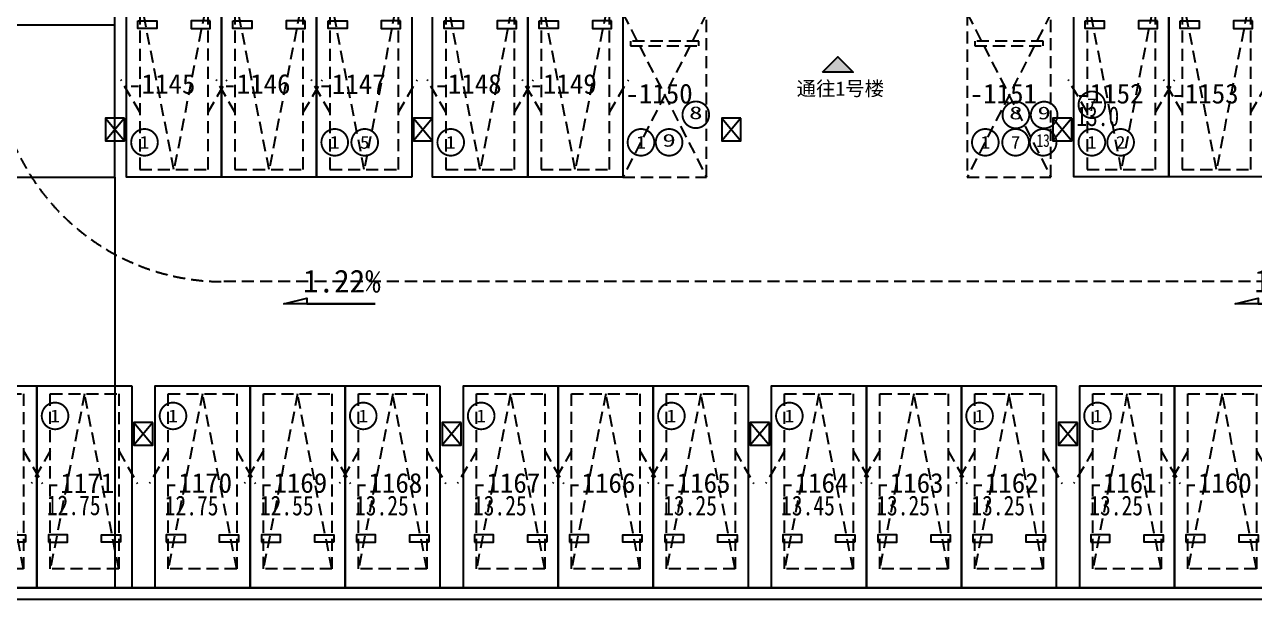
# Model space of a CAD drawing. Header units: millimetres. Extents: x 693907 to 1906102, y -24098 to 332602.
# Drawn here: x 872791 to 905115, y 238600 to 253705 of the extents above; entities that cross this region are included whole.
import ezdxf
from ezdxf.enums import TextEntityAlignment as Align

# ---------------------------------------------------------------- set-up
doc = ezdxf.new("R2010")
doc.units = ezdxf.units.MM
doc.header["$LTSCALE"] = 100
doc.linetypes.add('A6-DK-B1F$0$$0$HIDDEN2', pattern=[4.7625, 3.175, -1.5875])
doc.linetypes.add('A6-DK-B1F$0$HIDDEN2', pattern=[4.7625, 3.175, -1.5875])
doc.layers.get('Defpoints').update_dxf_attribs({"color": 189})
for name, color, linetype in [('-ACO-TTLB', 153, 'Continuous'), ('A-HATCH', 251, 'Continuous'), ('A-ROOM-IDEN', 31, 'Continuous'), ('A-WIND-IDEN', 244, 'Continuous'), ('A6-DK-B1F$0$$0$A-PRKG', 175, 'A6-DK-B1F$0$$0$HIDDEN2'), ('A6-DK-B1F$0$A-CONC', 30, 'Continuous'), ('A6-DK-B1F$0$A-PRKG', 175, 'A6-DK-B1F$0$HIDDEN2'), ('A6-DK-B1F$0$A-PRKG-SIGN', 252, 'Continuous'), ('A6-DK-B1F$0$A-TRACK', 77, 'A6-DK-B1F$0$HIDDEN2'), ('A6-DK-BG-B1F$0$A-DRAIN', 152, 'Continuous'), ('A6-DK-BG-B1F$0$A-STAIR', 142, 'Continuous'), ('A6-W-B1$0$S-WALL-S', 4, 'Continuous'), ('a_parking_number', 120, 'Continuous'), ('a_parking_price', 211, 'Continuous'), ('xref(dwg引用图层)', 7, 'Continuous')]:
    doc.layers.add(name, color=color, linetype=linetype)
doc.layers.add('A6-W-B1$0$S-EDIT', color=241, linetype='Continuous', plot=False)
doc.layers.add('LVTRY', color=6, linetype='Continuous', lineweight=18)
doc.layers.add('PUB_TEXT', color=7, linetype='Continuous', lineweight=15)
doc.styles.add('-黑体', font='simhei.ttf')
doc.styles.add('A6-DK-BG-B1F$0$华文细黑', font='STXIHEI.TTF')
doc.styles.add('华文细黑', font='STXIHEI.TTF')
doc.styles.add('黑体', font='simhei.ttf', dxfattribs={"width": 0.8})

# ---------------------------------------------------------------- blocks, each defined once
blk = doc.blocks.new('A6-W-B1$0$Z-2')
at = {"layer": 'A6-W-B1$0$S-EDIT'}
for p, q in [((72869, 44139), (73369, 43539)), ((73369, 44139), (72869, 43539))]:
    blk.add_line(p, q, dxfattribs=at)
at = {"layer": 'A6-W-B1$0$S-WALL-S', "color": 0, "linetype": 'ByBlock', "lineweight": -2}
blk.add_lwpolyline([(73369, 44139), (72869, 44139), (72869, 43539), (73369, 43539), (73369, 44139)], dxfattribs=at)
blk = doc.blocks.new('A6-W-B1', base_point=(85957, 40190))
at = {"layer": 'A6-W-B1$0$S-WALL-S', "elevation": 0}
blk.add_lwpolyline([(204057, 279090), (260207, 279090), (260207, 293890), (260507, 293890), (260507, 278790), (204057, 278790)], close=True, dxfattribs=at)
at = {"layer": 'A6-W-B1$0$S-WALL-S'}
for p in [(145788, 247300), (153887, 247300, 0), (161987, 247300, 0), (170688, 247300, 0), (146537, 239300), (154637, 239300), (162737, 239300), (170838, 239300)]:
    blk.add_blockref('A6-W-B1$0$Z-2', p, dxfattribs=at)
blk = doc.blocks.new('A6-DK-BG-B1F$0$A-DRAIN-INDEX')
blk.add_lwpolyline([(300, 0), (0, 0), (-300, 0), (-500, 0), (-300, 50), (-300, 0)], close=True)
at = {"style": 'A6-DK-BG-B1F$0$华文细黑'}
blk.add_attdef('坡度', text='', height=250, dxfattribs=at).set_placement((0, 100), align=Align.CENTER)
blk = doc.blocks.new('A6-DK-BG-B1F')
at = {"layer": 'A6-DK-BG-B1F$0$A-STAIR'}
for p, q in [((132950, 249700, 0), (132950, 255150, 0)), ((126800, 253700, 0), (132950, 253700, 0)), ((126800, 249700, 0), (132950, 249700, 0))]:
    blk.add_line(p, q, dxfattribs=at)
at = {"layer": 'A6-DK-BG-B1F$0$A-DRAIN'}
ref = blk.add_blockref('A6-DK-BG-B1F$0$A-DRAIN-INDEX', (138890, 246365), dxfattribs=dict(at, xscale=3, yscale=3, zscale=3))
ref.add_attrib('坡度', '1.22%', dxfattribs={"layer": '0', "height": 600, "style": 'A6-DK-BG-B1F$0$华文细黑'}).set_placement((138913, 246665), align=Align.CENTER)
ref = blk.add_blockref('A6-DK-BG-B1F$0$A-DRAIN-INDEX', (163895, 246365), dxfattribs=dict(at, xscale=3, yscale=3, zscale=3))
ref.add_attrib('坡度', '1.22%', dxfattribs={"layer": '0', "height": 600, "style": 'A6-DK-BG-B1F$0$华文细黑'}).set_placement((163919, 246665), align=Align.CENTER)
blk = doc.blocks.new('A6-DK-B1F$0$gsethsergtyf')
at = {"layer": 'A6-DK-B1F$0$A-TRACK'}
blk.add_line((170893, 246950), (135800, 246950), dxfattribs=at)
blk.add_arc((135800, 252950), 6000, 180, 270, dxfattribs=at)
blk = doc.blocks.new('A6-DK-B1F$0$标准车位')
blk.add_lwpolyline([(350, 4600), (1250, 0), (2150, 4600)])
blk.add_lwpolyline([(350, 4600), (2150, 4600), (2150, 0), (350, 0)], close=True)
at = {"layer": 'A6-DK-B1F$0$A-PRKG-SIGN'}
for points in [[(0, -200), (2500, -200), (2500, 5100), (0, 5100)], [(300, 3900), (800, 3900), (800, 3700), (300, 3700)], [(2200, 3900), (1700, 3900), (1700, 3700), (2200, 3700)]]:
    blk.add_lwpolyline(points, close=True, dxfattribs=at)
at = {"layer": 'Defpoints', "color": 8, "linetype": 'A6-DK-B1F$0$HIDDEN2', "extrusion": (-5.18032e-09, 4.96178e-22, 1), "elevation": 0}
for points in [[(350, 1500), (-145, 2357)], [(2150, 1500), (2645, 2357)]]:
    blk.add_lwpolyline(points, dxfattribs=at)
blk = doc.blocks.new('A6-DK-B1F$0$$0$A$C46FA2BC5')
at = {"layer": 'A6-DK-B1F$0$$0$A-PRKG', "color": 6, "linetype": 'ByBlock'}
blk.add_lwpolyline([(-2200, 0), (0, 0), (0, -4300), (-2200, -4300)], close=True, dxfattribs=at)
at = {"layer": 'A6-DK-B1F$0$$0$A-PRKG', "color": 6}
for points in [[(0, -4300), (-2200, 0)], [(-2200, -4300), (0, 0)]]:
    blk.add_lwpolyline(points, dxfattribs=at)
blk.add_lwpolyline([(-2000, -3450), (-200, -3450), (-200, -3570), (-2000, -3570)], close=True, dxfattribs=at)

msp = doc.modelspace()

# ---------------------------------------------------------------- hatches: boundary and pattern name
at = {"layer": 'A-HATCH'}
h = msp.add_hatch(color=256, dxfattribs=at)
h.dxf.hatch_style = 1
h.paths.add_polyline_path([(893766.9, 252453.7), (894166.9, 252853.7), (894566.9, 252453.7)])

# ---------------------------------------------------------------- linework, layer by layer
at = {"layer": '-ACO-TTLB'}
msp.add_line((875166.9, 249700, 0), (875166.9, 238900, 0), dxfattribs=at)
at = {"layer": 'A-WIND-IDEN'}
msp.add_lwpolyline([(893766.9, 252453.7), (894166.9, 252853.7), (894566.9, 252453.7)], close=True, dxfattribs=at)
at = {"layer": 'A6-DK-B1F$0$A-CONC'}
for p, q in [((916466.9, 238900, 0), (860336.9, 238900, 0)), ((916766.9, 238600, 0), (860316.9, 238600, 0))]:
    msp.add_line(p, q, dxfattribs=at)
at = {"layer": 'LVTRY', "color": 6, "const_width": 50}
for points in [[(901192.6, 251598.2, 1), (900492.6, 251598.2, 1)], [(890783.1, 251334.7, 1), (890083.1, 251334.7, 1)], [(899195, 251329.6, 1), (898495, 251329.6, 1)], [(899938.7, 251329.6, 1), (899238.7, 251329.6, 1)], [(876292.6, 250611, 1), (875592.6, 250611, 1)], [(881292.6, 250611, 1), (880592.6, 250611, 1)], [(882080.9, 250611, 1), (881380.9, 250611, 1)], [(884341.8, 250611, 1), (883641.8, 250611, 1)], [(889341.8, 250611, 1), (888641.8, 250611, 1)], [(890081.2, 250611, 1), (889381.2, 250611, 1)], [(898392.6, 250611, 1), (897692.6, 250611, 1)], [(899188.2, 250611, 1), (898488.2, 250611, 1)], [(899912.2, 250611, 1), (899212.2, 250611, 1)], [(901192.6, 250611, 1), (900492.6, 250611, 1)], [(901948.6, 250611, 1), (901248.6, 250611, 1)], [(873941.8, 243421.2, 1), (873241.8, 243421.2, 1)], [(877041.8, 243421.2, 1), (876341.8, 243421.2, 1)], [(882041.8, 243421.2, 1), (881341.8, 243421.2, 1)], [(885141.8, 243421.2, 1), (884441.8, 243421.2, 1)], [(890141.8, 243421.2, 1), (889441.8, 243421.2, 1)], [(893241.8, 243421.2, 1), (892541.8, 243421.2, 1)], [(898241.8, 243421.2, 1), (897541.8, 243421.2, 1)], [(901341.8, 243421.2, 1), (900641.8, 243421.2, 1)]]:
    msp.add_lwpolyline(points, format="xyb", close=True, dxfattribs=at)

# ---------------------------------------------------------------- block references
msp.add_blockref('A6-DK-B1F$0$gsethsergtyf', (742216.9, 0))
at = {"layer": 'A6-DK-B1F$0$A-PRKG', "linetype": 'ByBlock', "extrusion": (5.18032e-09, 4.99113e-22, -1), "zscale": -1}
for p in [(-877966.9, 249900, 0), (-880466.9, 249900, 0), (-882966.9, 249900, 0), (-886016, 249900, 0), (-888516, 249900, 0), (-902866.9, 249900.3, 0), (-905366.9, 249900.3, 0)]:
    msp.add_blockref('A6-DK-B1F$0$标准车位', p, dxfattribs=at)
at = {"layer": 'A6-DK-B1F$0$A-PRKG', "xscale": -1, "rotation": 180}
for p in [(890716, 249700, 0), (899766.9, 249700, 0)]:
    msp.add_blockref('A6-DK-B1F$0$$0$A$C46FA2BC5', p, dxfattribs=at)
at = {"layer": 'A6-DK-B1F$0$A-PRKG', "linetype": 'ByBlock', "extrusion": (5.18032e-09, -4.99294e-22, -1), "xscale": -1, "zscale": -1, "rotation": 180}
for p in [(-873116, 244000, 0), (-875616, 244000, 0), (-878716, 244000, 0), (-881216, 244000, 0), (-883716, 244000, 0), (-886816, 244000, 0), (-889316, 244000, 0), (-891816, 244000, 0), (-894916, 244000, 0), (-897416, 244000, 0), (-899916, 244000, 0), (-903016, 244000, 0), (-905516, 244000, 0)]:
    msp.add_blockref('A6-DK-B1F$0$标准车位', p, dxfattribs=at)
at = {"layer": 'xref(dwg引用图层)'}
for name in ['A6-W-B1', 'A6-DK-BG-B1F']:
    msp.add_blockref(name, (742216.9, 0), dxfattribs=at)

# ---------------------------------------------------------------- texts
at = {"layer": 'A-ROOM-IDEN', "style": '华文细黑'}
msp.add_text('通往1号楼', height=375, dxfattribs=at).set_placement((894232, 251837.1), align=Align.CENTER)
at = {"layer": 'a_parking_number', "style": '华文细黑'}
for s, p in [('-1145', (876396.2, 252142.3, 0)), ('-1146', (878896.2, 252142.3, 0)), ('-1147', (881396.2, 252142.3, 0)), ('-1148', (884445.3, 252142.3, 0)), ('-1149', (886945.3, 252142.3, 0)), ('-1150', (889466.1, 251887.9, 0)), ('-1151', (898516.9, 251887.9, 0)), ('-1152', (901316.9, 251888.2, 0)), ('-1153', (903816.9, 251888.2, 0)), ('-1171', (874260.8, 241657)), ('-1170', (877360.8, 241657)), ('-1169', (879860.8, 241657)), ('-1168', (882360.8, 241657)), ('-1167', (885460.8, 241657)), ('-1166', (887960.8, 241657)), ('-1165', (890460.8, 241657)), ('-1164', (893560.8, 241657)), ('-1163', (896060.8, 241657)), ('-1162', (898560.8, 241657)), ('-1161', (901660.8, 241657)), ('-1160', (904160.8, 241657))]:
    msp.add_text(s, height=520, dxfattribs=at).set_placement(p, align=Align.MIDDLE)
at = {"layer": 'a_parking_price', "style": '黑体', "width": 0.8}
for s, p in [('13.0', (900430.1, 251038.3)), ('12.75', (873374, 240813.3)), ('12.75', (876474, 240807.1)), ('12.55', (878974, 240807.1)), ('13.25', (881474, 240807.1)), ('13.25', (884574, 240807.1)), ('13.25', (889574, 240807.1)), ('13.45', (892674, 240807.1)), ('13.25', (895174, 240807.1)), ('13.25', (897674, 240807.1)), ('13.25', (900774, 240807.1))]:
    msp.add_text(s, height=520, dxfattribs=at).set_placement(p)
at = {"layer": 'PUB_TEXT', "color": 6, "style": '-黑体'}
for s, width, p, p2 in [('8', 1.463127, (890256.9, 251220.5), (890609.3, 251220.5)), ('8', 1.463127, (898668.7, 251215.4), (899021.2, 251215.4)), ('9', 1.463127, (899412.5, 251215.4), (899764.9, 251215.4)), ('7', 1.065055, (900714.3, 251431.9), (900970.9, 251431.9)), ('1', 1.065055, (875814.3, 250444.7), (876070.9, 250444.7)), ('1', 1.065055, (880814.3, 250444.7), (881070.9, 250444.7)), ('5', 1.048503, (881604.6, 250443.2), (881857.2, 250443.2)), ('1', 1.065055, (883863.5, 250444.7), (884120, 250444.7)), ('1', 1.065055, (888863.5, 250444.7), (889120, 250444.7)), ('9', 1.463127, (889555, 250496.8), (889907.4, 250496.8)), ('1', 1.065055, (897914.3, 250444.7), (898170.9, 250444.7)), ('7', 1.048503, (898711.9, 250443.2), (898964.5, 250443.2)), ('13', 0.720691, (899388.6, 250492.8), (899735.8, 250492.8)), ('1', 1.065055, (900714.3, 250444.7), (900970.9, 250444.7)), ('2', 1.048503, (901472.3, 250443.2), (901724.9, 250443.2)), ('1', 1.065055, (873463.5, 243254.9), (873720, 243254.9)), ('1', 1.065055, (876563.5, 243254.9), (876820, 243254.9)), ('1', 1.065055, (881563.5, 243254.9), (881820, 243254.9)), ('1', 1.065055, (884663.5, 243254.9), (884920, 243254.9)), ('1', 1.065055, (889663.5, 243254.9), (889920, 243254.9)), ('1', 1.065055, (892763.5, 243254.9), (893020, 243254.9)), ('1', 1.065055, (897763.5, 243254.9), (898020, 243254.9)), ('1', 1.065055, (900863.5, 243254.9), (901120, 243254.9))]:
    msp.add_text(s, height=335, dxfattribs=dict(at, width=width)).set_placement(p, p2, align=Align.FIT)

doc.saveas('drawing.dxf')
